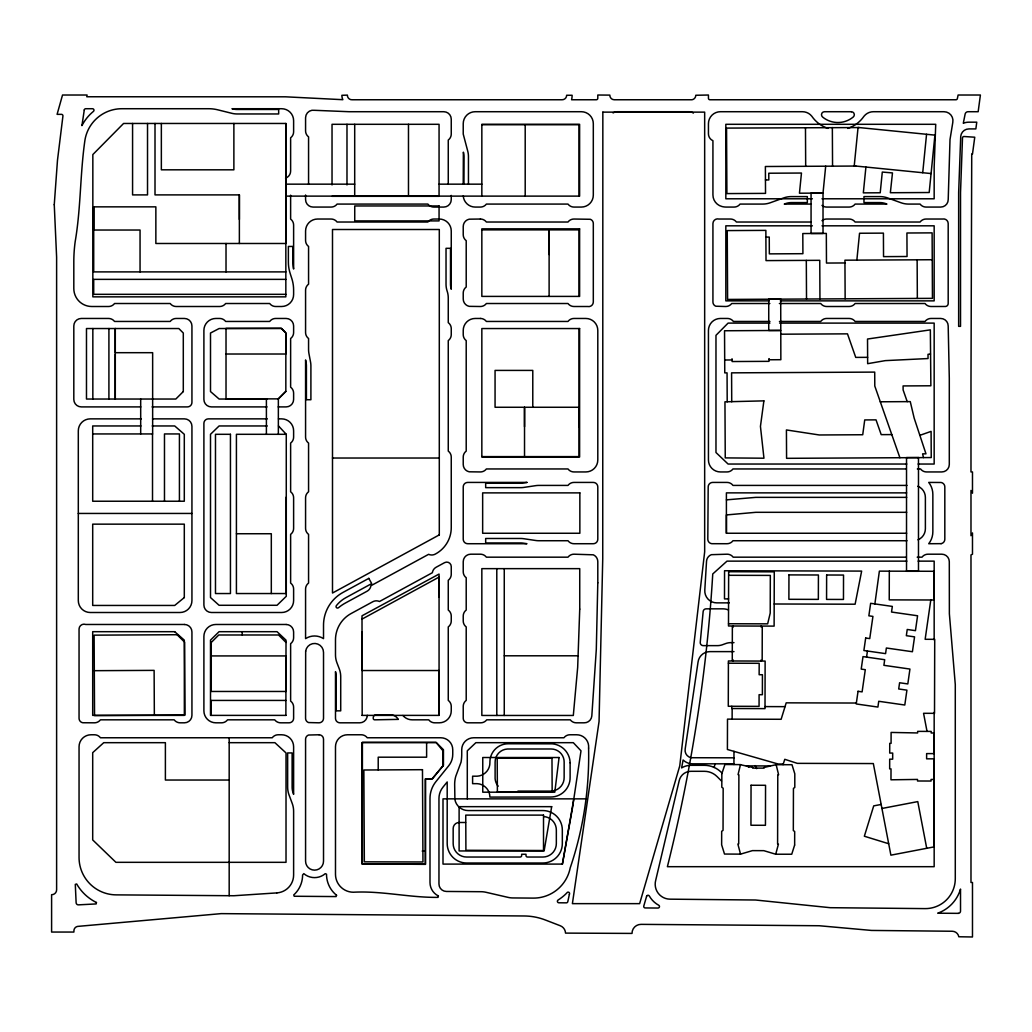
<?xml version="1.0" encoding="UTF-8"?>
<svg xmlns="http://www.w3.org/2000/svg" width="1032" height="1032" viewBox="0 0 1032 1032"><rect width="100%" height="100%" fill="white"/><g stroke="black" fill="none" stroke-linecap="round" stroke-linejoin="round"><path stroke-width="1.5" d="M285.838 123.466L285.838 296.855L92.841 296.855L92.841 154.555L123.582 123.466L285.838 123.466L285.838 243.488L155.858 243.488L155.858 206.851L93.706 206.851L93.706 271.893L285.838 271.893M115.274 354.182L115.274 399.036L115.274 328.537L115.274 352.686L152.646 352.686L152.646 433.943L92.699 433.943M152.517 501.23L152.517 433.943M155.006 123.466L155.006 194.893L239.372 194.893L239.372 243.488M226.021 354.015L226.021 398.868L278.356 398.868L285.838 391.399L285.838 333.026L281.349 328.382L226.021 328.382L226.021 354.015L285.838 354.015L285.838 332.859L281.349 328.382L219.119 328.537L210.502 333.026L210.502 391.554L219.119 399.036L267.043 399.036M226.021 271.893L226.021 243.488M233.877 123.466L233.877 169.816L161.353 169.816L161.353 123.466M267.262 425.958L219.119 425.958L210.502 434.304L210.502 597.554L219.081 605.281L277.04 605.281L286.264 596.303L286.264 434.304L236.418 434.304L236.418 593.542L286.264 593.542L286.264 497.102M239.372 219.455L239.372 194.893M362.18 631.997L362.18 670.529L439.064 670.529L439.064 715.382L362 715.382M439.064 597.077L439.064 577.094L362.18 619.019M524.527 426.706L524.527 407.266L524.527 456.608M532.783 407.266L532.783 370.411L495.063 370.411L495.063 407.266L579.029 407.266L579.029 456.608L481.841 456.608M549.114 254.53L549.114 229.865L549.114 296.403M579.029 426.706L579.029 328.55M906.638 533.247L726.399 533.247L726.399 514.942L755.837 512.311L906.677 512.311M721.832 773.768L721.807 787.287L723.161 788.19L723.045 830.386L721.678 831.276L721.639 844.808L724.503 854.044L740.524 854.135L752.444 850.626L763.822 850.665L775.716 854.225L791.738 854.225L794.601 845.169M731.778 706.288L731.765 708.533L765.009 708.623L765.125 661.073L728.399 660.97L728.282 706.275L759.062 706.365L759.088 694.704L762.377 694.704L762.429 674.734L759.139 674.722L759.178 663.305L728.399 663.215M732.127 719.149L732.152 708.533M733.159 660.983L733.172 660.016L732.269 660.016L732.359 626.966L733.249 626.966L733.262 625.998M733.933 764.519L733.971 751.373M761.048 661.061L761.048 660.093L762.171 660.093L762.261 627.043L761.139 627.043L761.139 626.076M794.653 845.014L794.679 831.469L793.324 830.579L793.44 788.371L794.795 787.481L794.795 773.794L791.983 764.712L775.974 764.712M889.313 571.16L889.236 599.876L934.089 599.992L934.166 571.289L879.38 571.135L874.878 603.913M934.05 779.47L934.102 758.842L926.62 758.83L926.633 753.592L934.115 753.618L934.166 732.991L931.174 732.991L931.187 731.417L917.654 731.378L917.642 732.952L891.106 732.436L891.08 743.35L889.739 743.337L889.713 753.063L892.693 753.063L892.68 759.178L889.687 759.165L889.661 768.879L891.016 768.892L890.977 779.805L917.525 779.431L917.525 780.992L931.045 781.031L931.058 779.457L934.05 779.47L934.166 846.872L890.887 855.167L873.33 763.564L797.323 763.358L784.784 759.307L783.056 764.648M825.69 166.204L823.02 193.087L823.02 233.425L811.062 233.425L811.062 193.087L823.02 193.087L799.452 193.203L801.464 173.041L768.776 173.221L768.814 179.942L765.447 179.955M865.913 167.055L863.332 192.868L880.219 192.778L882.296 172.06L892.474 172.925L890.358 192.726L929.187 192.52L934.915 135.127L858.056 127.452L854.225 165.881L931.083 173.557M856.857 260.129L859.54 233.245L883.418 233.129L883.534 256.633L907.051 256.504L906.922 233L932.115 232.871L932.451 298.351L727.599 299.435L727.238 230.588L765.86 230.381L766.015 260.606L819.756 260.322L819.95 298.945M922.724 172.718L926.555 134.289M866.57 657.1L867.435 651.037M930.787 599.979L925.149 639.298L934.721 639.324L934.515 713.331L923.563 713.306L927.033 731.404M586.086 798.858L442.999 798.858L442.999 864.094L562.401 864.094L573.831 798.858M562.401 864.094L572.399 808.404L581.003 750.819L573.315 742.679L475.868 742.679L467.29 750.819L467.29 798.858M715.034 763.822L714.196 767.447L713.525 767.137M740.744 764.622L724.928 764.493L721.871 773.587M775.716 854.225L778.425 844.15L777.599 843.957L777.78 774.916L778.605 774.709L776.141 764.673L764.041 767.46L764.041 768.131L752.663 768.105L752.663 767.421L740.46 764.725L738.061 774.606L738.886 774.813L738.706 843.853L737.88 844.047L740.524 854.135M278.227 399.036L285.838 391.399M919.86 435.336L931.096 431.389L931.238 457.563L786.577 458.324L786.423 429.944L819.279 434.975L862.726 434.743L864.726 419.934L876.026 419.869L881.199 434.64L891.79 434.588M881.173 804.457L873.717 805.876L864.352 836.23L888.694 843.737M881.947 808.469L917.771 801.606L926.723 848.304M726.399 499.862L755.837 497.36L906.677 497.36M930.464 354.015L928.013 354.324L928.039 358.543L885.263 360.632L867.654 363.677L867.525 339.025L930.348 329.866L930.864 385.787L903.09 385.929L903.116 389.915L907.218 401.642M855.825 166.049L765.383 166.513L765.525 193.384L726.902 193.59L726.554 128.097L859.217 127.568M765.899 237.102L769.253 237.076L769.343 253.872L802.909 253.691L802.806 233.542L826.322 233.425L826.477 263.057L844.95 262.954M932.257 259.729L844.937 260.193L845.144 298.816M780.721 334.2L847.478 333.852L855.734 357.395L867.628 357.343M724.696 360L731.507 359.962L732.088 358.839L732.101 361.535L768.982 361.342L768.956 358.646L769.549 359.768L780.85 359.704L780.708 298.945L768.737 298.945L768.737 330.459L780.708 330.459L724.541 330.756L724.761 372.887L727.057 372.875L727.199 401.809M731.727 401.783L731.585 372.849L874.71 372.101L874.788 386.045L880.296 401.783L910.263 401.616L914.171 418.128L925.975 453.835L922.608 453.848L923.498 457.602M94.312 670.684L154.116 670.374L154.349 715.228M481.841 124.691L579.029 124.691L579.029 196.119M285.838 184.16L354.698 184.16M439.064 184.16L481.841 184.16M285.838 196.119L579.61 196.119L579.61 124.304L481.841 124.304L481.841 196.119M332.033 196.312L439.064 196.312M812.378 198.789L725.831 198.789L725.831 124.304L935.727 124.304L934.166 166.939L934.166 198.789L821.988 198.789M811.204 204.078L784.268 204.078L785.468 203.639A17.944 17.944 0 0 1 791.557 202.582L807.334 202.582L807.334 196.596L791.286 196.596A22.433 22.433 0 0 0 783.688 197.925L770.285 202.749A22.433 22.433 0 0 1 762.687 204.078L740.06 204.078A7.482 7.482 0 0 1 734.087 207.071L726.386 207.071A17.944 17.944 0 0 1 721.91 206.503A11.958 11.958 0 0 1 712.931 194.919L712.931 140.687A7.482 7.482 0 0 1 708.442 133.838L708.442 123.672A11.958 11.958 0 0 1 720.413 111.714L802.432 111.714A11.958 11.958 0 0 1 811.72 116.126L813.384 118.332A31.592 31.592 0 0 0 828.051 128.419M811.165 222.022L736.422 222.022A7.482 7.482 0 0 0 730.437 219.029L718.917 219.029A4.734 4.734 0 0 0 712.931 223.518L712.931 302.015A4.489 4.489 0 0 0 715.847 306.22L725.715 306.504A7.482 7.482 0 0 0 731.701 303.511L769.846 303.511M812.378 225.815L725.831 225.815L725.831 300.867L769.111 300.867M821.988 225.815L934.166 225.815L934.166 300.867L780.321 300.867M481.841 229.865L579.029 229.865L579.029 296.403M285.838 279.362L93.706 279.362L93.706 294.326L285.838 294.326M779.379 303.511L820.711 303.511A7.482 7.482 0 0 0 826.684 306.504L849.117 306.504A7.482 7.482 0 0 0 855.102 303.511L925.046 303.511A7.482 7.482 0 0 0 931.019 306.504L945.57 306.478A2.993 2.993 0 0 0 948.189 303.511L948.189 223.518A4.631 4.631 0 0 0 942.577 219.029L926.065 219.029A7.482 7.482 0 0 0 920.08 222.022L855.102 222.022A7.482 7.482 0 0 0 849.117 219.029L826.684 219.029A7.482 7.482 0 0 0 821.988 220.693M769.924 321.455L733.417 321.455A7.482 7.482 0 0 0 727.431 318.462L720.413 318.462A11.958 11.958 0 0 0 708.442 330.433L708.442 459.988A11.958 11.958 0 0 0 720.413 471.947L726.992 471.947A7.482 7.482 0 0 0 732.978 468.954L906.122 468.954M779.444 321.455L820.711 321.455A7.482 7.482 0 0 1 826.684 318.462L849.117 318.462A7.482 7.482 0 0 1 855.102 321.455L925.046 321.455A7.482 7.482 0 0 1 931.019 318.462L940.707 318.462A7.482 7.482 0 0 1 948.189 325.944L949.298 378.318L949.298 464.477A7.482 7.482 0 0 1 941.829 471.947L926.543 471.947A7.482 7.482 0 0 1 920.557 468.954L917.345 468.954M769.949 323.106L728.089 323.106L715.976 335.323L715.976 452.519L728.089 464.039L906.793 464.039M779.599 323.106L934.166 323.106L934.166 464.039L918.067 464.039M140.804 406.905L81.283 406.905A7.482 7.482 0 0 1 73.814 399.423L73.814 325.944A7.482 7.482 0 0 1 81.283 318.462L108.566 318.462A7.482 7.482 0 0 1 114.539 321.455L170.203 321.455A7.482 7.482 0 0 1 176.175 318.462L184.457 318.462A7.482 7.482 0 0 1 191.939 325.944L191.939 402.416A4.489 4.489 0 0 1 187.45 406.905L152.065 406.905M267.056 406.905L211.379 406.905A7.482 7.482 0 0 1 203.897 399.423L203.897 330.433A11.958 11.958 0 0 1 215.869 318.462L219.661 318.462A7.482 7.482 0 0 1 225.647 321.455L269.687 321.455A7.482 7.482 0 0 1 275.673 318.462L286.148 318.462A7.482 7.482 0 0 1 293.617 325.944L293.617 332.523A7.482 7.482 0 0 1 290.624 338.509L290.624 387.193A7.482 7.482 0 0 1 293.617 393.179L293.617 399.423A7.482 7.482 0 0 1 286.148 406.905L278.189 406.905M141.358 418.863L90.261 418.863A11.958 11.958 0 0 0 78.303 430.834L78.303 600.547A11.958 11.958 0 0 0 90.261 612.505L179.981 612.505A11.958 11.958 0 0 0 191.939 600.547L191.939 426.345A7.482 7.482 0 0 0 184.457 418.863L152.53 418.863M267.327 418.863L208.387 418.863A4.489 4.489 0 0 0 203.897 423.352L203.897 605.036A7.482 7.482 0 0 0 211.379 612.505L281.659 612.505A11.958 11.958 0 0 0 293.617 600.547L293.617 589.053A7.482 7.482 0 0 0 290.624 583.067L290.624 534.37A7.482 7.482 0 0 0 293.617 528.384L293.617 497.747A7.482 7.482 0 0 0 290.624 491.774L290.624 443.076A7.482 7.482 0 0 0 293.617 437.091L293.617 430.834A11.958 11.958 0 0 0 281.659 418.863L278.472 418.863M140.945 425.958L92.699 425.958L92.699 501.23L184.302 501.23L184.302 434.304L174.705 425.958L152.194 425.958M332.498 458.027L439.297 458.027M906.973 485.414L732.978 485.414A7.482 7.482 0 0 0 726.992 482.421L712.673 482.421A4.489 4.489 0 0 0 708.184 486.872L707.81 539.207A4.489 4.489 0 0 0 711.809 543.696L726.992 543.722A7.482 7.482 0 0 0 732.978 540.729L906.973 540.729M906.638 492.87L726.399 492.87L726.399 533.247M78.303 513.446L191.939 513.446M236.418 533.738L271.313 533.738L271.313 593.542M905.993 557.177L733.172 557.177A7.482 7.482 0 0 0 727.186 554.197L711.345 554.674A7.482 7.482 0 0 0 706.533 561.292L704.804 590.072A11.958 11.958 0 0 0 716.737 602.869L729.289 602.869M917.203 557.177L922.002 557.177A7.482 7.482 0 0 1 927.987 554.197L941.829 554.197A7.482 7.482 0 0 1 949.298 561.666L949.376 613.769L955.284 684.564L955.284 878.709A29.902 29.902 0 0 1 925.149 908.612L830.231 907.696L755.501 900.007L670.013 899.169A14.951 14.951 0 0 1 655.707 880.283L679.146 780.914A11.958 11.958 0 0 1 690.872 771.304L704.366 771.304A17.944 17.944 0 0 1 717.059 776.554L721.497 781.005M906.857 561.137L726.992 561.137L712.751 573.96C706.868 672.683 691.324 770.736 667.394 866.687L934.166 866.687L934.166 712.299M918.106 561.137L934.166 561.137L934.166 639.93M733.984 642.639L730.862 642.639A14.951 14.951 0 0 0 725.754 643.542L722.49 644.729A14.951 14.951 0 0 1 717.382 645.632L703.218 645.632A2.993 2.993 0 0 1 700.251 642.33L703.153 611.589A2.993 2.993 0 0 1 706.133 608.841L722.839 608.841A14.951 14.951 0 0 1 728.45 609.938M733.984 651.618L709.913 651.618A11.958 11.958 0 0 0 698.032 662.17L685.171 749.051A7.482 7.482 0 0 0 691.208 757.72L734.165 757.823M504.261 655.797L578.217 655.797M211.263 655.926L286.019 655.926L286.019 691.466L211.263 691.466L211.263 642.459L218.732 634.99L278.55 634.99L286.019 642.459M285.877 700.431L211.109 700.431L211.109 715.382M286.019 715.382L210.502 715.382L210.502 640.124L219.081 631.687L277.04 631.687L286.019 640.15L285.877 715.382M229.181 742.679L274.912 742.679L286.019 752.934L286.019 862.326L115.919 862.326L92.699 839.919L92.699 752.663L103.742 742.679L165.391 742.679L165.391 780.037L229.181 780.037M734.345 763.822L692.537 763.822A13.455 13.455 0 0 1 683.107 759.978L681.61 767.898A17.944 17.944 0 0 1 690.872 765.318L704.366 765.318A23.93 23.93 0 0 1 721.278 772.323M517.896 791.105L550.869 791.105A13.416 13.416 0 0 0 564.143 777.367L564.156 762.171A13.003 13.003 0 0 0 551.101 748.987L507.396 749.013A13.003 13.003 0 0 0 495.115 762.184L495.115 776.709A13.455 13.455 0 0 0 498.133 786.191M465.574 822.491L459.15 822.491A5.986 5.986 0 0 0 453.164 828.477L453.164 843.57A13.455 13.455 0 0 0 466.619 857.037L520.154 857.037A1.496 1.496 0 0 0 521.65 855.541L521.65 854.264L525.998 854.264L525.998 855.541A1.496 1.496 0 0 0 527.494 857.037L542.884 857.037A13.455 13.455 0 0 0 556.338 843.57L556.338 829.999A13.455 13.455 0 0 0 543.735 816.57M422.191 851.077L425.339 851.077M728.631 575.301L770.323 575.404L770.22 613.085L767.653 623.844L728.502 623.741M728.566 598.908L724.49 598.895L724.554 570.735L861.643 571.096L855.115 604.21L774.181 603.991M856.367 703.037L786.203 702.844L781.134 719.278L727.496 719.136L727.405 749.49L778.27 764.054L783.236 764.067M765.009 706.597L785.029 706.649M746.329 765.886L770.375 765.95M278.498 425.958L286.264 434.304M880.296 401.783L899.891 457.718M917.138 259.819L917.345 298.429M832.347 127.542L832.553 166.165M805.476 127.684L805.682 166.307M806.314 260.399L806.521 299.022M525.198 124.691L525.198 196.119M504.261 568.645L504.261 715.46M496.792 568.645L496.792 715.46M468.451 184.122L468.451 156.761A22.433 22.433 0 0 0 467.715 151.033L463.226 134.057L463.226 123.672A11.958 11.958 0 0 1 475.184 111.714L581.351 111.714A11.958 11.958 0 0 1 593.31 123.672L593.31 195.1A11.958 11.958 0 0 1 581.351 207.071L573.973 207.071A7.482 7.482 0 0 1 567.987 204.078L486.382 204.078A7.482 7.482 0 0 1 480.409 207.071L475.184 207.071A11.958 11.958 0 0 1 463.252 195.886M463.974 184.122L463.974 156.761A17.944 17.944 0 0 0 463.368 152.181L463.226 183.825M451.255 195.409L451.255 199.589A7.482 7.482 0 0 1 443.786 207.071L433.866 207.071A7.482 7.482 0 0 1 427.88 204.078L337.077 204.078A7.482 7.482 0 0 1 331.104 207.071L313.057 207.071A7.482 7.482 0 0 1 305.575 199.589L305.575 194.984M448.262 183.696L448.262 140.03A7.482 7.482 0 0 0 451.255 134.057L451.255 119.183A7.482 7.482 0 0 0 443.786 111.714L349.035 111.714L314.554 110.308A7.598 7.598 0 0 0 305.575 117.713L305.575 130.883A7.482 7.482 0 0 0 308.568 136.869L308.568 184.264M439.064 196.119L439.064 124.304L332.033 124.304L332.033 184.947M439.064 715.382L439.064 574.063L362 615.807L362.18 715.382M426.616 742.679L426.616 757.191L378.215 757.191L378.215 769.924M408.478 124.304L408.478 196.119M354.698 124.304L354.698 196.119M346.984 124.304L346.984 184.947M290.624 195.19L290.624 219.094A7.482 7.482 0 0 1 293.617 225.066L293.617 269.03A32.895 32.895 0 0 1 292.869 262.064L292.869 246.455L288.38 246.455L288.38 262.064A37.384 37.384 0 0 0 290.185 273.519L291.824 278.588A37.384 37.384 0 0 1 293.617 290.044L293.617 294.546A11.958 11.958 0 0 1 281.659 306.504L275.673 306.504A7.482 7.482 0 0 1 269.687 303.511L225.647 303.511A7.482 7.482 0 0 1 219.661 306.504L176.175 306.504A7.482 7.482 0 0 1 170.203 303.511L114.539 303.511A7.482 7.482 0 0 1 108.566 306.504L91.758 306.504A17.944 17.944 0 0 1 73.814 288.56L73.814 261.857A149.537 149.537 0 0 1 75.181 241.617C80.857 208.516 80.083 174.782 84.74 141.552A37.384 37.384 0 0 1 121.841 108.721L208.774 108.721A37.384 37.384 0 0 1 217.791 109.831L231.749 113.288A22.433 22.433 0 0 0 237.154 113.959L278.666 113.959L278.666 109.469L237.154 109.469A17.944 17.944 0 0 1 232.832 108.941L231.955 108.721L281.659 108.721A11.958 11.958 0 0 1 293.617 120.68L293.617 131.786A7.482 7.482 0 0 1 290.624 137.772L290.624 171.067A7.482 7.482 0 0 1 285.554 178.149M278.356 398.868L278.356 434.304M266.398 398.868L266.398 434.304M242.21 631.687L242.21 634.899M229.181 737.764L229.181 895.75M179.426 501.23L179.426 433.943L164.475 433.943L164.475 501.23M147.524 123.466L147.524 194.893L132.573 194.893L132.573 123.466M140.687 399.036L140.687 433.943M140.055 271.893L140.055 230.033L93.706 230.033L93.706 206.851M108.915 328.537L108.915 399.036M92.841 328.537L92.841 399.036M847.762 128.419A31.592 31.592 0 0 0 862.417 118.332L864.094 116.126A11.958 11.958 0 0 1 873.382 111.714L943.996 111.714A8.966 8.966 0 0 1 952.794 122.434L950.008 139.501L948.214 199.524A7.482 7.482 0 0 1 940.733 207.071L926.065 207.071A7.482 7.482 0 0 1 920.08 204.078L908.599 204.078A22.433 22.433 0 0 1 901.001 202.749L887.597 197.925A22.433 22.433 0 0 0 879.999 196.596L863.965 196.596L863.965 202.582L879.741 202.582A17.944 17.944 0 0 1 886.914 204.078L855.102 204.078A7.482 7.482 0 0 1 849.117 207.071L826.684 207.071A7.482 7.482 0 0 1 821.988 205.407M755.063 765.615A17.48 17.48 0 0 1 756.675 768.634M693.388 113.094A7.392 7.392 0 0 0 689.015 111.714L617.239 111.714A7.482 7.482 0 0 0 613.098 112.965M917.99 539.826A11.958 11.958 0 0 0 925.382 528.771L925.382 497.372A11.958 11.958 0 0 0 917.822 486.253M367.263 715.331A7.482 7.482 0 0 1 359.781 722.813L339.967 722.813A4.489 4.489 0 0 1 335.49 718.324L335.49 671.664A17.944 17.944 0 0 1 336.238 676.786L336.238 710.842L340.715 710.842L340.715 676.786A22.433 22.433 0 0 0 339.231 668.749L336.974 662.879A22.433 22.433 0 0 1 335.49 654.843L335.49 639.814A29.902 29.902 0 0 1 351.099 613.55L372.81 601.733A7.482 7.482 0 0 1 379.492 601.501L432.356 572.721A7.482 7.482 0 0 1 436.175 567.226L444.624 562.634A4.489 4.489 0 0 1 451.255 566.568L451.255 574.308A7.482 7.482 0 0 1 448.262 580.281L448.262 610.067A7.482 7.482 0 0 1 451.255 616.039L451.255 620.942A7.482 7.482 0 0 1 448.262 626.914L448.262 700.406A7.482 7.482 0 0 1 451.255 706.391L451.255 710.842A11.958 11.958 0 0 1 439.297 722.813L434.704 722.813A7.482 7.482 0 0 1 428.732 719.82L412.116 719.82A11.958 11.958 0 0 1 402.919 715.499M747.71 766.324A11.507 11.507 0 0 1 748.819 767.331M305.666 651.166L305.575 718.324A4.489 4.489 0 0 0 308.568 722.555L319.043 722.813A4.489 4.489 0 0 0 323.519 718.324L323.519 652.43A8.966 8.966 0 0 0 315.186 643.478A8.966 8.966 0 0 0 305.666 651.166M570.115 762.803L570.115 777.212A19.376 19.376 0 0 1 550.74 797.027L489.877 797.091A13.39 13.39 0 0 0 477.132 783.662L472.604 783.662L472.604 776.193L477.132 776.193A13.429 13.429 0 0 0 489.916 762.532L489.903 761.951A18.279 18.279 0 0 1 508.221 743.762L552.301 743.827A19.453 19.453 0 0 1 570.051 761.564L570.115 762.803M602.843 112.127L602.74 558.751L599.05 721.549L572.399 903.645L639.634 903.645L679.753 765.912L704.663 551.823L704.663 112.127L602.843 112.127M728.644 571.715L728.489 625.985L774.116 626.114L774.271 571.831L728.644 571.715M751.051 785.249L750.948 825.252L765.447 825.29L765.551 785.288L751.051 785.249M788.951 574.901L788.887 599.308L818.35 599.386L818.415 574.992L788.951 574.901M826.632 575.005L826.567 599.411L843.466 599.45L843.531 575.056L826.632 575.005M588.588 748.058C589.517 788.706 583.274 829.406 570.206 867.886A37.371 37.371 0 0 1 533.221 898.111L512.93 897.943A22.433 22.433 0 0 1 508.067 897.376L486.02 892.293A22.433 22.433 0 0 0 481.157 891.712L446.379 891.454A7.482 7.482 0 0 1 438.961 883.972L438.961 798.484A17.944 17.944 0 0 1 442.934 787.21L447.191 781.946L447.191 843.57A19.44 19.44 0 0 0 466.619 863.01L542.884 863.01A19.44 19.44 0 0 0 562.324 843.57L562.324 829.999A19.44 19.44 0 0 0 542.884 810.559L468.115 810.559A13.455 13.455 0 0 1 454.906 799.619L454.661 784.333A29.902 29.902 0 0 1 455.783 776.245L461.046 762.145A46.35 46.35 0 0 0 461.73 754.224L461.73 749.722A11.958 11.958 0 0 1 473.688 737.764L563.949 737.764A7.482 7.482 0 0 1 569.922 734.771L576.695 734.771A11.958 11.958 0 0 1 588.588 748.058M54.257 204.71L56.618 257.174L56.618 889.842A4.863 4.863 0 0 1 51.6 894.692L51.6 932.051L73.891 932.051L73.917 930.735A4.489 4.489 0 0 1 77.581 926.413L221.171 913.63L524.269 915.977A59.817 59.817 0 0 1 545.335 919.989L560.286 925.756A8.23 8.23 0 0 1 565.536 933.109L632.01 933.418A8.966 8.966 0 0 1 641.053 924.362L819.227 925.743L871.511 930.438L952.252 931.251A6.734 6.734 0 0 1 958.818 936.759L972.479 936.979L972.479 882.489L970.983 882.489L970.983 554.945L972.479 554.197L972.479 532.938L970.983 535.698L970.983 490.445L972.479 493.206L972.479 471.947L970.983 471.947L970.983 381.905L971.731 153.923L972.479 154.091L974.75 137.217L964.082 136.508A1.496 1.496 0 0 0 962.495 137.901L960.521 192.597L960.521 326.344L958.651 326.344L958.651 192.597L960.715 136.534A8.23 8.23 0 0 1 968.919 128.91L975.859 128.91L976.762 122.176L968.919 122.176A14.951 14.951 0 0 0 963.295 123.272L965.126 114.113A2.993 2.993 0 0 1 968.055 111.714L978.168 111.714L980.4 95.021L958.109 95.021L957.374 98.556A1.496 1.496 0 0 1 955.903 99.756L709.939 99.756A1.496 1.496 0 0 1 708.442 98.259L708.442 95.021L695.787 95.266A4.554 4.554 0 0 1 691.995 99.756L614.246 99.756A4.489 4.489 0 0 1 609.835 95.112L597.799 95.021L597.799 98.259A1.496 1.496 0 0 1 596.303 99.756L571.599 99.756A20.421 20.421 0 0 0 572.102 95.266L566.645 95.266A4.489 4.489 0 0 1 562.143 99.756L352.338 99.756A4.502 4.502 0 0 1 347.384 95.112L341.876 95.305A10.462 10.462 0 0 0 342.856 99.691L285.541 96.814L86.765 96.763L87.101 95.021L62.526 95.021L57.095 114.346L61.443 114.346A1.496 1.496 0 0 1 62.926 116.048L57.482 160.27L54.257 204.71M597.799 582.835L596.303 649.489L591.813 716.002A7.495 7.495 0 0 1 584.009 722.813L576.256 722.813A7.482 7.482 0 0 1 570.283 719.82L486.717 719.82A7.482 7.482 0 0 1 480.731 722.813L467.702 722.813A4.489 4.489 0 0 1 463.226 718.324L463.226 706.391A7.482 7.482 0 0 1 466.206 700.406L466.206 626.914A7.482 7.482 0 0 1 463.226 620.942L463.226 616.039A7.482 7.482 0 0 1 466.206 610.067L466.206 577.714A7.482 7.482 0 0 1 463.226 571.728L463.226 561.666A7.482 7.482 0 0 1 470.695 554.197L480.409 554.197A7.482 7.482 0 0 1 486.382 557.177L567.987 557.177A7.482 7.482 0 0 1 573.973 554.197L593.31 554.816A7.482 7.482 0 0 1 597.799 561.666L597.799 582.835M579.739 609.112L577.675 667.356L573.315 715.46L481.841 715.46L481.841 568.645L579.739 568.645L579.739 609.112M559.073 757.527L554.79 792.189L482.757 792.189L482.757 757.514L559.073 757.527M763.886 400.868L760.442 426.384L763.951 458.208L725.251 457.898L724.954 401.822L763.886 400.868M858.043 691.298L856.225 703.953L877.909 707.062L878.735 701.283L904.793 705.024L906.922 690.15L898.704 688.976L899.594 682.758L907.812 683.932L909.94 669.058L883.895 665.317L884.695 659.706L863.01 656.597L861.217 669.097L865.293 669.678L862.107 691.879L858.043 691.298M865.68 638.021L863.887 650.521L885.572 653.63L886.372 648.006L912.417 651.734L914.558 636.86L906.341 635.686L907.231 629.468L915.448 630.655L917.577 615.769L891.532 612.04L892.332 606.416L870.647 603.307L868.854 615.82L872.93 616.401L869.744 638.602L865.68 638.021M84.276 109.985L81.941 125.62A44.853 44.853 0 0 1 93.448 111.379A1.496 1.496 0 0 0 92.506 108.721L85.759 108.721A1.496 1.496 0 0 0 84.276 109.985M551.681 806.663L544.122 850.948L459.111 850.948L459.111 806.663L551.681 806.663M96.453 902.51L96.157 903.929L78.471 904.858A2.245 2.245 0 0 1 76.123 902.716L75.297 884.372L76.691 883.972A46.35 46.35 0 0 0 96.453 902.51M569.38 894.293L567.793 901.671A1.496 1.496 0 0 1 566.323 902.845L558.88 902.794A1.496 1.496 0 0 1 558.093 900.02A46.35 46.35 0 0 0 566.852 892.938A1.432 1.432 0 0 1 568.813 892.306A1.432 1.432 0 0 1 569.38 894.293M438.381 895.944L438.045 897.363C409.665 897.737 381.724 890.693 353.292 892.228A17.944 17.944 0 0 1 335.49 874.285L335.49 746.729A11.958 11.958 0 0 1 347.449 734.771L361.264 734.771A7.482 7.482 0 0 1 367.25 737.764L440.793 737.764A11.958 11.958 0 0 1 452.751 749.722L452.751 754.418A17.944 17.944 0 0 1 448.778 765.679L435.955 781.585A26.909 26.909 0 0 0 429.996 798.484L429.996 882.515A14.951 14.951 0 0 0 438.381 895.944M646.587 896.331L643.787 906.032A1.496 1.496 0 0 0 645.206 907.941L657.99 908.044A1.496 1.496 0 0 0 658.713 905.232A23.93 23.93 0 0 1 649.322 896.008A1.496 1.496 0 0 0 646.587 896.331M336.548 895.247L336.084 896.576L294.236 896.253L293.733 894.95A26.909 26.909 0 0 0 302.595 874.994L303.821 873.64A16.448 16.448 0 0 0 325.286 873.64L326.512 874.207A26.909 26.909 0 0 0 336.548 895.247M398.223 719.381L374.732 719.82A1.496 1.496 0 0 1 373.236 718.324L373.236 717.743A2.993 2.993 0 0 1 376.228 714.75L390.38 714.75A8.966 8.966 0 0 1 398.223 719.381M443.45 765.151L432.46 778.76L425.507 778.76L425.507 864.365L362.4 863.887L362.4 742.253L435.968 742.253L443.45 749.722L443.45 765.151M442.999 765.912L431.866 779.083L425.339 779.083L425.339 864.094L362 864.094L362 742.679L436.278 742.679L442.999 750.819L442.999 765.912M183.296 391.554L175.827 399.036L86.482 399.036L86.482 328.537L178.82 328.537L183.296 333.026L183.296 391.554M184.302 597.554L174.705 605.449L92.699 605.449L92.699 524.153L184.302 524.153L184.302 597.554M439.297 534.886L332.498 593.026L332.498 229.504L439.297 229.504L439.297 534.886M368.837 578.359L343.037 592.394A37.384 37.384 0 0 0 323.519 625.224L323.519 638.64A16.448 16.448 0 0 0 305.575 638.64L305.575 589.053A7.482 7.482 0 0 1 308.568 583.067L308.568 534.37A7.482 7.482 0 0 1 305.575 528.384L305.575 497.747A7.482 7.482 0 0 1 308.568 491.774L308.568 443.076A7.482 7.482 0 0 1 305.575 437.091L305.575 359.923L306.104 362.709A17.944 17.944 0 0 1 306.414 366.025L306.414 399.732L310.903 399.732L310.903 366.025A22.433 22.433 0 0 0 310.516 361.884L308.955 353.615A22.433 22.433 0 0 1 308.568 349.461L308.568 338.509A7.482 7.482 0 0 1 305.575 332.523L305.575 290.16A7.482 7.482 0 0 1 308.568 284.174L308.568 246.455A7.482 7.482 0 0 1 305.575 240.469L305.575 230.987A11.958 11.958 0 0 1 317.546 219.029L331.104 219.029A7.482 7.482 0 0 1 337.077 222.022L427.88 222.022A7.482 7.482 0 0 1 433.866 219.029L439.297 219.029A11.958 11.958 0 0 1 451.255 230.987L451.255 289.231A17.944 17.944 0 0 1 450.507 284.11L450.507 248.312L446.03 248.312L446.03 284.11A22.433 22.433 0 0 0 446.74 289.747L447.553 292.469A22.433 22.433 0 0 1 448.262 298.106L448.262 322.642A7.482 7.482 0 0 1 451.255 328.615L451.255 334.6A7.482 7.482 0 0 1 448.262 340.586L448.262 451.113A7.482 7.482 0 0 1 451.255 457.086L451.255 527.636A29.902 29.902 0 0 1 435.646 553.9L435.298 554.094A7.482 7.482 0 0 1 428.615 554.326L370.914 585.737A7.482 7.482 0 0 1 367.082 591.22L345.372 603.036A41.873 41.873 0 0 0 338.47 607.745A1.496 1.496 0 0 1 336.342 605.668A31.399 31.399 0 0 1 345.888 597.657L371.688 583.609L368.837 578.359M526.952 482.421L523.25 482.963A17.944 17.944 0 0 1 520.605 483.17L485.672 483.17L485.672 487.646L520.605 487.646A22.433 22.433 0 0 0 523.921 487.401L535.647 485.659A22.433 22.433 0 0 1 538.962 485.414L567.987 485.414A7.482 7.482 0 0 1 573.973 482.421L593.31 482.421A4.489 4.489 0 0 1 597.799 486.898L597.799 539.233A4.489 4.489 0 0 1 593.31 543.722L573.973 543.722A7.482 7.482 0 0 1 567.987 540.729L538.962 540.729A22.433 22.433 0 0 1 535.647 540.484L523.921 538.743A22.433 22.433 0 0 0 520.605 538.485L485.672 538.485L485.672 542.974L520.605 542.974A17.944 17.944 0 0 1 523.25 543.167L526.952 543.722L467.702 543.722A4.489 4.489 0 0 1 463.226 539.233L463.226 486.898A4.489 4.489 0 0 1 467.702 482.421L526.952 482.421M276.873 892.899L233.89 895.737L116.139 894.873A37.384 37.384 0 0 1 79.051 857.489L79.051 746.729A11.958 11.958 0 0 1 91.01 734.771L94.454 734.771A7.482 7.482 0 0 1 100.439 737.764L272.229 737.764A7.482 7.482 0 0 1 278.201 734.771L281.659 734.771A11.958 11.958 0 0 1 293.617 746.729L293.617 794.343L293.243 793.324A17.944 17.944 0 0 1 292.12 787.081L292.12 752.934L287.644 752.934L287.644 787.081A22.433 22.433 0 0 0 289.037 794.885L292.224 803.464A22.433 22.433 0 0 1 293.617 811.255L293.617 874.994A17.944 17.944 0 0 1 276.873 892.899M319.043 734.771L308.568 735.029A4.489 4.489 0 0 0 305.575 739.26L305.575 861.178A8.966 8.966 0 0 0 314.554 870.144A8.966 8.966 0 0 0 323.519 861.178L323.519 739.26A4.489 4.489 0 0 0 319.043 734.771M480.409 219.029L469.199 219.184A7.482 7.482 0 0 0 463.226 226.511L463.226 234.69A7.482 7.482 0 0 0 466.206 240.662L466.206 287.038A7.482 7.482 0 0 0 463.226 293.024L463.226 299.022A7.482 7.482 0 0 0 469.199 306.349L480.409 306.504A7.482 7.482 0 0 0 486.382 303.511L567.987 303.511A7.482 7.482 0 0 0 573.973 306.504L587.595 306.504A4.657 4.657 0 0 0 593.31 302.015L593.31 223.518A4.489 4.489 0 0 0 590.317 219.287L573.973 219.029A7.482 7.482 0 0 0 567.987 222.022L486.382 222.022A7.482 7.482 0 0 0 480.409 219.029M941.12 543.658L928.736 543.722A19.44 19.44 0 0 0 932.851 531.764L932.851 494.38A19.44 19.44 0 0 0 928.736 482.421L941.12 482.486A4.489 4.489 0 0 1 944.822 486.898L944.822 539.233A4.489 4.489 0 0 1 941.12 543.658M177.104 634.719L94.118 635.157L94.544 715.55L184.999 715.073L184.612 642.162L177.104 634.719M551.978 757.978L497.205 758.262L497.385 792.176L552.159 791.879L551.978 757.978M422.475 769.691L363.857 770.001L364.335 861.836L422.952 861.978L422.475 769.691M851.336 111.714L824.465 111.714A2.993 2.993 0 0 0 822.568 117.016A24.123 24.123 0 0 0 853.245 117.016A2.993 2.993 0 0 0 851.336 111.714M439.064 205.961L354.737 205.961L354.737 220.912L439.064 220.912L439.064 205.961M579.61 228.846L481.841 228.846L481.841 296.403L579.61 296.403L579.61 228.846M480.409 318.462L475.184 318.462A11.958 11.958 0 0 0 463.226 330.433L463.226 334.6A7.482 7.482 0 0 0 466.206 340.586L466.206 451.113A7.482 7.482 0 0 0 463.226 457.086L463.226 464.477A7.482 7.482 0 0 0 469.199 471.805L480.409 471.947A7.482 7.482 0 0 0 486.382 468.954L567.987 468.954A7.482 7.482 0 0 0 573.973 471.947L585.828 471.947A11.958 11.958 0 0 0 597.799 459.988L597.799 330.433A11.958 11.958 0 0 0 585.828 318.462L573.973 318.462A7.482 7.482 0 0 0 567.987 321.455L486.382 321.455A7.482 7.482 0 0 0 480.409 318.462M579.61 328.55L481.841 328.55L481.841 456.983L579.61 456.983L579.61 328.55M230.446 434.304L215.482 434.304L215.482 593.542L230.446 593.542L230.446 434.304M918.48 457.563L906.522 457.563L906.522 571.289L918.48 571.289L918.48 457.563M579.855 492.883L482.654 492.883L482.654 533.26L579.855 533.26L579.855 492.883M184.457 624.476L85.772 624.476A4.979 4.979 0 0 0 79.051 628.952L79.051 718.324A4.489 4.489 0 0 0 82.779 722.748L94.454 722.813A7.482 7.482 0 0 0 100.439 719.82L174.163 719.82A7.482 7.482 0 0 0 180.149 722.813L184.457 722.813A7.482 7.482 0 0 0 191.939 715.331L191.939 631.945A7.482 7.482 0 0 0 184.457 624.476M286.148 624.476L215.869 624.476A11.958 11.958 0 0 0 203.897 636.434L203.897 710.842A11.958 11.958 0 0 0 215.869 722.813L221.57 722.813A7.482 7.482 0 0 0 227.543 719.82L274.705 719.82A7.482 7.482 0 0 0 280.678 722.813L289.128 722.813A4.489 4.489 0 0 0 293.617 718.324L293.617 707.075A7.482 7.482 0 0 0 290.624 701.089L290.624 643.671A7.482 7.482 0 0 0 293.617 637.686L293.617 631.945A7.482 7.482 0 0 0 286.148 624.476M174.705 631.687L92.699 631.687L92.699 715.382L184.354 715.382L184.302 640.15L174.705 631.687M543.516 815.112L465.755 815.112L465.909 850.291L543.516 850.51L543.516 815.112M958.264 913.359L937.74 913.204A36.636 36.636 0 0 0 960.521 889.068L960.521 911.114A2.245 2.245 0 0 1 958.264 913.359"/></g></svg>
